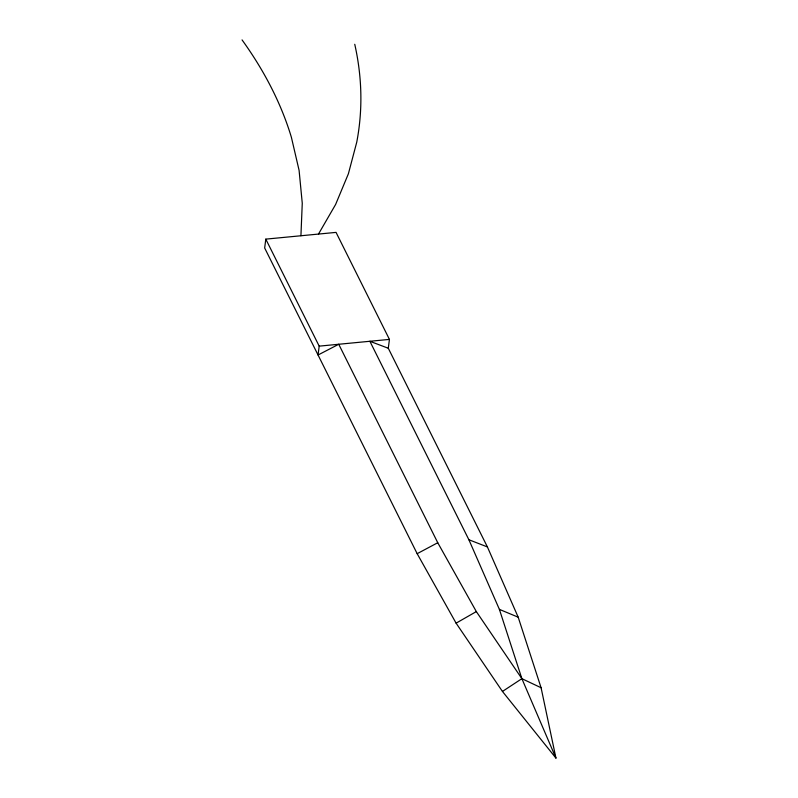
<?xml version="1.0" encoding="UTF-8"?>
<svg xmlns="http://www.w3.org/2000/svg" width="798" height="798" viewBox="0 0 798 798"><rect width="100%" height="100%" fill="white"/><g stroke="black" fill="none" stroke-linecap="round" stroke-linejoin="round"><path stroke-width="1.2" d="M300.926 235.759L302.262 203.231L299.09 170.363L291.41 137.376A685.033 398.771 7.3 0 0 242.053 39.9M265.804 239.131L264.667 247.988L417.164 553.682L456.097 623.158L502.451 691.447L555.947 758.1L541.084 687.736L518.191 617.193L487.408 546.939L388.297 348.257L389.434 339.399L336.048 232.388L265.804 239.131L319.19 346.142L318.053 355L338.741 344.267L437.753 542.73L476.336 611.587L521.882 678.669L555.947 758.1M318.492 234.073L335.619 204.458L348.397 173.764L356.746 142.184A685.033 398.771 7.3 0 0 354.751 44.289M502.451 691.447L521.882 678.669L541.084 687.736M456.097 623.158L476.336 611.587M417.164 553.682L437.753 542.73M319.19 346.142L389.434 339.399M388.297 348.257L369.873 341.275L468.885 539.747L499.388 609.373L521.882 678.669M468.885 539.747L487.408 546.939M499.388 609.373L518.191 617.193"/></g></svg>
